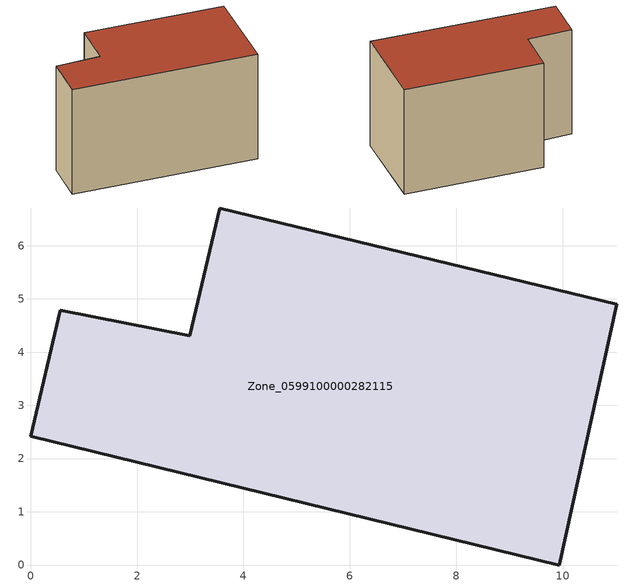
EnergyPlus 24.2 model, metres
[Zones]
Zone_0599100000282115
 floor ground (C_G): 9.94,0 0,2.42 0.56,4.79 3,4.31 3.56,6.71 11.02,4.9 z0
 wall outside (C_F): 3,4.31 0.56,4.79 0,2.42 9.94,0 11.02,4.9 3.56,6.71 3,4.31 z0:6.41
 roof outside (C_R): 11.02,4.9 3.56,6.71 3,4.31 0.56,4.79 0,2.42 9.94,0 z6.41
[BUILDING]
Pand.0599100000282115: North Axis=0; Terrain=City; Loads Convergence Tolerance Value=0.04; Temperature Convergence Tolerance Value=0.4; Solar Distribution=FullExterior; Maximum Number of Warmup Days=25; Minimum Number of Warmup Days=1
[Site:Location]
Rotterdam.The.Hague.AP_ZH_NLD Design_Conditions: Latitude=51.96; Longitude=4.45; Time Zone=1; Elevation=-4.5
[SITE:GROUNDTEMPERATURE:BUILDINGSURFACE]
18, 18, 18, 18, 18, 18, 18, 18, 18, 18, 18, 18
[MATERIAL] Thermal Absorptance=0.9; Solar Absorptance=0.7; Visible Absorptance=0.7
Name | Roughness | Thickness | Conductivity | Density | Specific Heat
G.TI.1946 | MediumSmooth | 0.15 | 1 | 540 | 1210
F.TI.1946 | Rough | 0.3 | 0.857143 | 1920 | 840
R.TI.1946 | MediumRough | 0.2 | 0.1 | 1500 | 1000
[CONSTRUCTION]
C_G: G.TI.1946
C_F: F.TI.1946
C_R: R.TI.1946
[ZONE]
Zone_0599100000282115: Type=1; Multiplier=1; Ceiling Height=Autocalculate; Volume=Autocalculate; Floor Area=autocalculate; Part of Total Floor Area=Yes
[ZONEINFILTRATION:DESIGNFLOWRATE]
Infil_Zone_0599100000282115: Zone or ZoneList or Space or SpaceList=Zone_0599100000282115; Schedule=AlwaysOn; Design Flow Rate Calculation Method=Flow/Area; Flow Rate per Floor Area=0.003; Constant Term Coefficient=1; Temperature Term Coefficient=0; Velocity Term Coefficient=0; Velocity Squared Term Coefficient=0
[HVACTEMPLATE:ZONE:IDEALLOADSAIRSYSTEM]
Zone_0599100000282115: Maximum Heating Supply Air Temperature=50; Minimum Cooling Supply Air Temperature=13; Maximum Heating Supply Air Humidity Ratio=0.0156; Minimum Cooling Supply Air Humidity Ratio=0.0077; Heating Limit=NoLimit; Cooling Limit=NoLimit; Dehumidification Control Type=ConstantSensibleHeatRatio; Cooling Sensible Heat Ratio=0.7; Dehumidification Setpoint=60; Humidification Control Type=None; Humidification Setpoint=30; Outdoor Air Method=None; Outdoor Air Flow Rate per Person=0.00944; Outdoor Air Flow Rate per Zone Floor Area=0; Outdoor Air Flow Rate per Zone=0; Demand Controlled Ventilation Type=None; Outdoor Air Economizer Type=NoEconomizer; Heat Recovery Type=None; Sensible Heat Recovery Effectiveness=0.7; Latent Heat Recovery Effectiveness=0.65
[ZONECONTROL:THERMOSTAT]
ThermostatControl_Zone_0599100000282115: Zone or ZoneList=Zone_0599100000282115; Control Type Schedule=DualSetpointControlType; Control 1=Thermostat_Zone_0599100000282115; Temperature Difference Between Cutout And Setpoint=0
[THERMOSTATSETPOINT:DUALSETPOINT]
Thermostat_Zone_0599100000282115: Heating Setpoint Temperature Schedule=HeatingSetpoint_Zone_0599100000282115; Cooling Setpoint Temperature Schedule=CoolingSetpoint_Zone_0599100000282115
[SCHEDULE:COMPACT]
HeatingSetpoint_Zone_0599100000282115: Through: 12/31, For: AllDays, Until: 24:00, 21
CoolingSetpoint_Zone_0599100000282115: Through: 12/31, For: AllDays, Until: 24:00, 24
DualSetpointControlType: Through: 12/31, For: AllDays, Until: 24:00, 4
AlwaysOn: Through: 12/31, For: AllDays, Until: 24:00, 1
